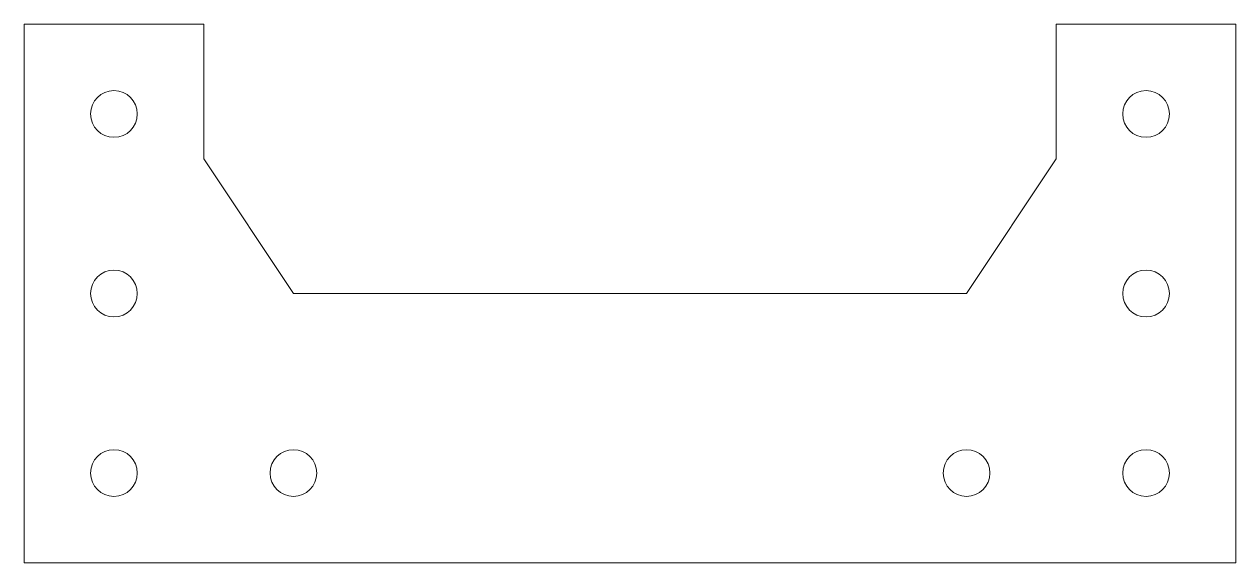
# Model space of a CAD drawing. Header units: millimetres. Extents: x -68 to 68, y 0 to 60.
import ezdxf

# ---------------------------------------------------------------- set-up
doc = ezdxf.new("R2010")
doc.units = ezdxf.units.MM

msp = doc.modelspace()

# ---------------------------------------------------------------- linework, layer by layer
at = {"color": 7, "linetype": 'Continuous', "lineweight": 15}
for p, q in [((-67.5, 60), (-67.5, 0)), ((-47.5, 60), (-67.5, 60)), ((-47.5, 45), (-47.5, 60)), ((67.5, 60), (47.5, 60)), ((47.5, 60), (47.5, 45)), ((67.5, 0), (67.5, 60)), ((-37.5, 30), (-47.5, 45)), ((47.5, 45), (37.5, 30)), ((37.5, 30), (-37.5, 30)), ((-67.5, 0), (67.5, 0))]:
    msp.add_line(p, q, dxfattribs=at)
for centre in [(-57.5, 50), (57.5, 50), (-57.5, 30), (57.5, 30), (-57.5, 10), (-37.5, 10), (37.5, 10), (57.5, 10)]:
    msp.add_circle(centre, 2.6, dxfattribs=at)

doc.saveas('drawing.dxf')
